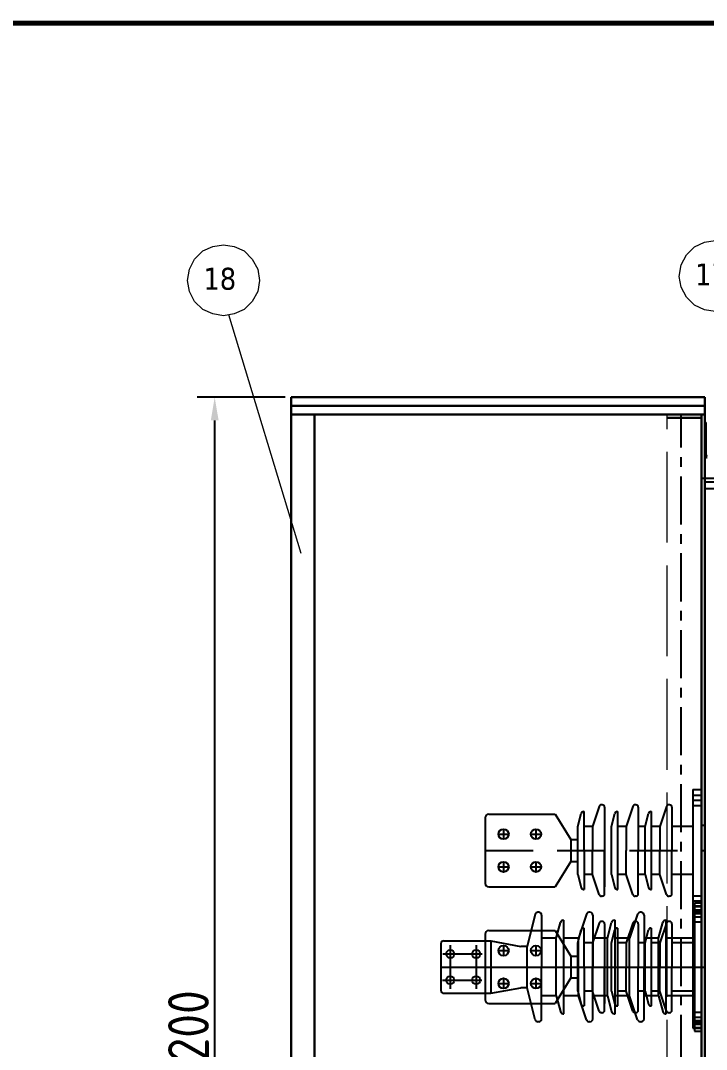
# Model space of a CAD drawing. Header units: millimetres. Extents: x 45841 to 102963, y -329287 to -163666.
# Drawn here: x 50291 to 51467, y -165675 to -163909 of the extents above; entities that cross this region are included whole.
import ezdxf

# ---------------------------------------------------------------- set-up
doc = ezdxf.new("R2010")
doc.units = ezdxf.units.MM
doc.header["$LTSCALE"] = 13
for name, pattern in [('ACAD_ISO02W100', [15, 12, -3]), ('CENTER', [50.8, 31.75, -6.35, 6.35, -6.35]), ('CENTERX2', [101.6, 63.5, -12.7, 12.7, -12.7]), ('DASHED', [0.75, 0.5, -0.25]), ('HIDDEN', [9.525, 6.35, -3.175])]:
    doc.linetypes.add(name, pattern=pattern)
doc.layers.get('0').update_dxf_attribs({"color": 1, "linetype": 'CENTER'})
for name, color, linetype in [('1', 4, 'Continuous'), ('4', 2, 'HIDDEN'), ('4虚线层', 6, 'DASHED'), ('粗实线', 4, 'Continuous')]:
    doc.layers.add(name, color=color, linetype=linetype)
doc.layers.add('标注、文本', color=3, linetype='Continuous', lineweight=25)
doc.layers.add('铁心', color=3, linetype='Continuous', lineweight=0)
doc.styles.get("Standard").update_dxf_attribs({"font": 'gbenor.shx', "bigfont": 'gbcbig.shx'})
doc.styles.add('Tahoma$001', font='tahoma.ttf', dxfattribs={"height": 2.159784})
doc.dimstyles.new('1-15', dxfattribs={"dimscale": 20, "dimtxt": 3.5, "dimasz": 2, "dimexe": 1.5, "dimexo": 0.5, "dimgap": 0.5, "dimtad": 1, "dimtoh": 1, "dimdec": 1, "dimdsep": 46, "dimtxsty": 'Standard', "dimcen": 2.5, "dimclrd": 3, "dimclre": 3, "dimclrt": 3, "dimadec": 0, "dimazin": 2, "dimtfac": 1, "dimtdec": 1, "dimtmove": 0, "dimatfit": 2, "dimfxl": 1, "dimarcsym": 0})

# ---------------------------------------------------------------- blocks, each defined once
blk = doc.blocks.new('*D1777')
at = {"layer": 'Defpoints', "color": 0, "transparency": 16777216}
for p in [(50623.8, -164555), (50754.9, -164555), (50854.9, -166754.9)]:
    blk.add_point(p, dxfattribs=at)
at = {"layer": '标注、文本', "color": 3, "lineweight": -2, "transparency": 16777216}
for p, q in [((50744.9, -164555), (50593.8, -164555)), ((50623.8, -166714.9), (50623.8, -164595)), ((50844.9, -166754.9), (50593.8, -166754.9))]:
    blk.add_line(p, q, dxfattribs=at)
at = {"layer": '标注、文本', "color": 3, "transparency": 16777216}
for points in [[(50617.2, -164595), (50630.5, -164595), (50623.8, -164555)], [(50617.2, -166714.9), (50630.5, -166714.9), (50623.8, -166754.9)]]:
    blk.add_solid(points, dxfattribs=at)
at = {"layer": '标注、文本', "color": 3, "transparency": 16777216, "insert": (50578.8, -165654.9), "char_height": 70, "attachment_point": 5, "rotation": 90}
blk.add_mtext('2200', dxfattribs=at)

msp = doc.modelspace()

# ---------------------------------------------------------------- linework, layer by layer
at = {"color": 2, "linetype": 'ACAD_ISO02W100', "lineweight": 13}
msp.add_line((51399.916, -166754.91), (51399.916, -164584.958), dxfattribs=at)
at = {"layer": '1', "color": 1, "linetype": 'CENTERX2', "lineweight": -3, "ltscale": 0.1}
msp.add_line((51424.335, -166754.91), (51424.335, -164584.958), dxfattribs=at)
msp.add_line((51424.335, -166754.91), (51424.335, -164584.958), dxfattribs=at)
at = {"layer": '1', "color": 0}
for p, q in [((51443.916, -165228.526), (51443.916, -165438.526)), ((51443.916, -165228.526), (51458.916, -165228.526)), ((51443.916, -165238.526), (51458.916, -165238.526)), ((51458.916, -165228.526), (51458.916, -165438.526)), ((51288.538, -165255.151), (51287.384, -165255.151)), ((51346.288, -165255.151), (51345.134, -165255.151)), ((51404.038, -165255.151), (51402.884, -165255.151)), ((51443.916, -165256.026), (51458.916, -165256.026)), ((51093.916, -165271.026), (51208.166, -165271.026)), ((51208.166, -165271.026), (51234.916, -165314.776)), ((51246.607, -165292.276), (51252.597, -165269.765)), ((51256.584, -165266.701), (51257.538, -165266.701)), ((51257.538, -165333.526), (51257.538, -165266.701)), ((51283.47, -165257.973), (51272.036, -165292.276)), ((51292.661, -165259.279), (51292.661, -165333.526)), ((51292.666, -165271.026), (51292.666, -165396.026)), ((51304.357, -165292.276), (51310.347, -165269.765)), ((51314.334, -165266.701), (51315.288, -165266.701)), ((51315.288, -165400.351), (51315.288, -165266.701)), ((51341.22, -165257.973), (51329.786, -165292.276)), ((51350.411, -165259.279), (51350.411, -165333.526)), ((51362.107, -165292.276), (51368.097, -165269.765)), ((51372.084, -165266.701), (51373.038, -165266.701)), ((51373.038, -165400.351), (51373.038, -165266.701)), ((51398.97, -165257.973), (51387.536, -165292.276)), ((51408.161, -165259.279), (51408.161, -165333.526)), ((51087.666, -165277.276), (51087.666, -165389.776)), ((51458.916, -165289.776), (51464.916, -165289.776)), ((51246.607, -165374.776), (51246.607, -165292.276)), ((51272.036, -165292.276), (51257.538, -165292.276)), ((51272.036, -165292.276), (51272.036, -165333.526)), ((51304.357, -165374.776), (51304.357, -165292.276)), ((51329.786, -165292.276), (51315.288, -165292.276)), ((51329.786, -165292.276), (51329.786, -165333.526)), ((51362.107, -165292.276), (51350.411, -165292.276)), ((51362.107, -165374.776), (51362.107, -165292.276)), ((51387.536, -165292.276), (51373.038, -165292.276)), ((51387.536, -165292.276), (51387.536, -165333.526)), ((51443.916, -165292.276), (51408.161, -165292.276)), ((51234.916, -165314.776), (51234.916, -165352.276)), ((51234.916, -165314.776), (51246.607, -165314.776)), ((51257.538, -165333.526), (51257.54, -165400.352)), ((51272.036, -165374.776), (51272.036, -165333.526)), ((51292.661, -165407.776), (51292.661, -165333.526)), ((51329.786, -165374.776), (51329.786, -165333.526)), ((51350.411, -165407.776), (51350.411, -165333.526)), ((51387.536, -165374.776), (51387.536, -165333.526)), ((51408.161, -165407.776), (51408.161, -165333.526)), ((51234.916, -165352.276), (51208.166, -165396.026)), ((51234.916, -165352.276), (51246.607, -165352.276)), ((51246.607, -165374.776), (51252.597, -165397.286)), ((51272.036, -165374.776), (51257.538, -165374.776)), ((51283.471, -165409.08), (51272.036, -165374.776)), ((51304.357, -165374.776), (51310.347, -165397.286)), ((51329.786, -165374.776), (51315.288, -165374.776)), ((51341.221, -165409.08), (51329.786, -165374.776)), ((51362.107, -165374.776), (51350.411, -165374.776)), ((51362.107, -165374.776), (51368.097, -165397.286)), ((51387.536, -165374.776), (51373.038, -165374.776)), ((51398.971, -165409.08), (51387.536, -165374.776)), ((51443.916, -165374.776), (51408.161, -165374.776)), ((51093.916, -165396.026), (51208.166, -165396.026)), ((51256.584, -165400.351), (51257.538, -165400.351)), ((51288.536, -165411.901), (51287.384, -165411.901)), ((51314.334, -165400.351), (51315.288, -165400.351)), ((51346.286, -165411.901), (51345.134, -165411.901)), ((51372.084, -165400.351), (51373.038, -165400.351)), ((51404.036, -165411.901), (51402.884, -165411.901)), ((51408.161, -165403.651), (51407.398, -165403.651)), ((51443.916, -165411.026), (51458.916, -165411.026)), ((51443.916, -165428.526), (51458.916, -165428.526)), ((51443.916, -165428.526), (51443.916, -165638.526)), ((51443.916, -165428.526), (51458.916, -165428.526)), ((51446.916, -165423.526), (51446.916, -165643.526)), ((51446.916, -165423.526), (51458.916, -165423.526)), ((51173.646, -165442.863), (51159.925, -165498.083)), ((51179.728, -165439.475), (51178.342, -165439.475)), ((51184.675, -165444.429), (51184.675, -165533.525)), ((51261.522, -165442.863), (51247.801, -165484.025)), ((51267.603, -165439.475), (51266.218, -165439.475)), ((51272.551, -165444.429), (51272.551, -165533.525)), ((51349.398, -165442.863), (51335.677, -165484.025)), ((51355.479, -165439.475), (51354.094, -165439.475)), ((51360.427, -165444.429), (51360.427, -165533.525)), ((51443.916, -165438.526), (51458.916, -165438.526)), ((51443.916, -165438.526), (51458.916, -165438.526)), ((51446.916, -165438.526), (51446.916, -165628.526)), ((51209.679, -165484.025), (51216.868, -165457.012)), ((51221.652, -165453.335), (51222.797, -165453.335)), ((51222.797, -165613.715), (51222.797, -165453.335)), ((51256.584, -165466.701), (51257.538, -165466.701)), ((51257.538, -165533.526), (51257.538, -165466.701)), ((51283.47, -165457.973), (51272.036, -165492.276)), ((51288.538, -165455.151), (51287.384, -165455.151)), ((51292.661, -165459.279), (51292.661, -165533.526)), ((51297.555, -165484.025), (51304.744, -165457.012)), ((51309.528, -165453.335), (51310.673, -165453.335)), ((51310.673, -165613.715), (51310.673, -165453.335)), ((51314.334, -165466.701), (51315.288, -165466.701)), ((51315.288, -165600.351), (51315.288, -165466.701)), ((51341.22, -165457.973), (51329.786, -165492.276)), ((51346.288, -165455.151), (51345.134, -165455.151)), ((51350.411, -165459.279), (51350.411, -165533.526)), ((51372.084, -165466.701), (51373.038, -165466.701)), ((51373.038, -165600.351), (51373.038, -165466.701)), ((51385.431, -165484.025), (51392.62, -165457.012)), ((51398.97, -165457.973), (51387.536, -165492.276)), ((51397.403, -165453.335), (51398.548, -165453.335)), ((51398.548, -165613.715), (51398.548, -165453.335)), ((51404.038, -165455.151), (51402.884, -165455.151)), ((51408.161, -165459.279), (51408.161, -165533.526)), ((51443.916, -165456.026), (51458.916, -165456.026)), ((51087.666, -165477.276), (51087.666, -165589.776)), ((51093.916, -165471.026), (51208.166, -165471.026)), ((51209.679, -165484.025), (51184.675, -165484.025)), ((51208.166, -165471.026), (51234.916, -165514.776)), ((51209.679, -165583.025), (51209.679, -165484.025)), ((51247.801, -165484.025), (51222.797, -165484.025)), ((51246.607, -165492.276), (51252.597, -165469.765)), ((51247.801, -165583.025), (51247.801, -165484.025)), ((51297.555, -165484.025), (51272.551, -165484.025)), ((51292.666, -165471.026), (51292.666, -165596.026)), ((51297.555, -165583.025), (51297.555, -165484.025)), ((51304.357, -165492.276), (51310.347, -165469.765)), ((51335.677, -165484.025), (51310.673, -165484.025)), ((51335.677, -165583.025), (51335.677, -165484.025)), ((51385.431, -165484.025), (51360.427, -165484.025)), ((51362.107, -165492.276), (51368.097, -165469.765)), ((51385.431, -165583.025), (51385.431, -165484.025)), ((51423.553, -165484.025), (51398.548, -165484.025)), ((51446.916, -165484.025), (51404.01, -165484.025)), ((51011.916, -165493.526), (51011.916, -165573.526)), ((51016.916, -165488.526), (51097.416, -165488.526)), ((51097.416, -165488.526), (51097.416, -165578.526)), ((51097.416, -165488.526), (51148.916, -165498.083)), ((51159.925, -165498.083), (51148.916, -165498.083)), ((51159.925, -165568.969), (51159.925, -165498.083)), ((51246.607, -165574.776), (51246.607, -165492.276)), ((51272.036, -165492.276), (51257.538, -165492.276)), ((51272.036, -165492.276), (51272.036, -165533.526)), ((51304.357, -165574.776), (51304.357, -165492.276)), ((51329.786, -165492.276), (51315.288, -165492.276)), ((51329.786, -165492.276), (51329.786, -165533.526)), ((51362.107, -165492.276), (51350.411, -165492.276)), ((51362.107, -165574.776), (51362.107, -165492.276)), ((51387.536, -165492.276), (51373.038, -165492.276)), ((51387.536, -165492.276), (51387.536, -165533.526)), ((51443.916, -165492.276), (51408.161, -165492.276)), ((51234.916, -165514.776), (51234.916, -165552.276)), ((51234.916, -165514.776), (51246.607, -165514.776)), ((51184.675, -165622.625), (51184.675, -165533.525)), ((51257.538, -165533.526), (51257.54, -165600.352)), ((51272.036, -165574.776), (51272.036, -165533.526)), ((51272.551, -165622.625), (51272.551, -165533.525)), ((51292.661, -165607.776), (51292.661, -165533.526)), ((51329.786, -165574.776), (51329.786, -165533.526)), ((51350.411, -165607.776), (51350.411, -165533.526)), ((51360.427, -165622.625), (51360.427, -165533.525)), ((51387.536, -165574.776), (51387.536, -165533.526)), ((51408.161, -165607.776), (51408.161, -165533.526)), ((51234.916, -165552.276), (51208.166, -165596.026)), ((51234.916, -165552.276), (51246.607, -165552.276)), ((51097.416, -165578.526), (51148.916, -165568.97)), ((51159.927, -165568.969), (51148.916, -165568.97)), ((51173.647, -165624.191), (51159.927, -165568.969)), ((51016.916, -165578.526), (51097.416, -165578.526)), ((51209.679, -165583.025), (51184.675, -165583.025)), ((51209.679, -165583.025), (51216.868, -165610.038)), ((51247.801, -165583.025), (51222.797, -165583.025)), ((51246.607, -165574.776), (51252.597, -165597.286)), ((51261.523, -165624.191), (51247.801, -165583.025)), ((51272.036, -165574.776), (51257.538, -165574.776)), ((51283.471, -165609.08), (51272.036, -165574.776)), ((51297.555, -165583.025), (51272.551, -165583.025)), ((51297.555, -165583.025), (51304.744, -165610.038)), ((51304.357, -165574.776), (51310.347, -165597.286)), ((51335.677, -165583.025), (51310.673, -165583.025)), ((51329.786, -165574.776), (51315.288, -165574.776)), ((51341.221, -165609.08), (51329.786, -165574.776)), ((51349.399, -165624.191), (51335.677, -165583.025)), ((51362.107, -165574.776), (51350.411, -165574.776)), ((51385.431, -165583.025), (51360.427, -165583.025)), ((51362.107, -165574.776), (51368.097, -165597.286)), ((51387.536, -165574.776), (51373.038, -165574.776)), ((51385.431, -165583.025), (51392.62, -165610.038)), ((51398.971, -165609.08), (51387.536, -165574.776)), ((51423.553, -165583.025), (51398.548, -165583.025)), ((51446.916, -165583.025), (51404.01, -165583.025)), ((51443.916, -165574.776), (51408.161, -165574.776)), ((51093.916, -165596.026), (51208.166, -165596.026)), ((51256.584, -165600.351), (51257.538, -165600.351)), ((51314.334, -165600.351), (51315.288, -165600.351)), ((51372.084, -165600.351), (51373.038, -165600.351)), ((51408.161, -165603.651), (51407.398, -165603.651)), ((51221.652, -165613.715), (51222.797, -165613.715)), ((51288.536, -165611.901), (51287.384, -165611.901)), ((51309.528, -165613.715), (51310.673, -165613.715)), ((51346.286, -165611.901), (51345.134, -165611.901)), ((51397.403, -165613.715), (51398.548, -165613.715)), ((51404.036, -165611.901), (51402.884, -165611.901)), ((51443.916, -165611.026), (51458.916, -165611.026)), ((51179.725, -165627.575), (51178.343, -165627.575)), ((51267.601, -165627.575), (51266.219, -165627.575)), ((51355.477, -165627.575), (51354.095, -165627.575)), ((51443.916, -165628.526), (51458.916, -165628.526)), ((51443.916, -165638.526), (51458.916, -165638.526)), ((51446.916, -165643.526), (51458.916, -165643.526))]:
    msp.add_line(p, q, dxfattribs=at)
at = {"layer": '1', "const_width": 8.634}
msp.add_lwpolyline([(46482.218, -170721.222), (55954.538, -170721.222), (55954.538, -163912.992), (46482.218, -163912.992), (46482.218, -170721.222)], dxfattribs=at)
at = {"layer": '1', "color": 0}
for centre, radius in [((51119.416, -165305.401), 8.75), ((51175.041, -165305.401), 8.75), ((51119.416, -165361.651), 8.75), ((51175.041, -165361.651), 8.75), ((51119.416, -165505.401), 8.75), ((51175.041, -165505.401), 8.75), ((51027.916, -165511.026), 7), ((51072.416, -165511.026), 7), ((51027.916, -165556.026), 7), ((51072.416, -165556.026), 7), ((51119.416, -165561.651), 8.75), ((51175.041, -165561.651), 8.75)]:
    msp.add_circle(centre, radius, dxfattribs=at)
for centre, radius, start, end in [((51093.916, -165277.276), 6.25, 90, 180), ((51093.916, -165389.776), 6.25, 180, 270), ((51093.916, -165477.276), 6.25, 90, 180), ((51016.916, -165493.526), 5, 90, 180), ((51016.916, -165573.526), 5, 180, 270), ((51093.916, -165589.776), 6.25, 180, 270)]:
    msp.add_arc(centre, radius, start, end, dxfattribs=at)
for centre, major_axis, start_param, end_param in [((51287.384, -165259.278), (-2.917, -2.917), 3.92699071, 5.17603632), ((51288.538, -165259.279), (-2.917, -2.917), 2.35619422, 3.92699071), ((51345.134, -165259.278), (-2.917, -2.917), 3.92699071, 5.17603632), ((51346.288, -165259.279), (-2.917, -2.917), 2.35619422, 3.92699071), ((51402.884, -165259.278), (-2.917, -2.917), 3.92699071, 5.17603632), ((51404.038, -165259.279), (-2.917, -2.917), 2.35619422, 3.92699071), ((51256.584, -165270.826), (-2.917, 2.917), 5.49778704, 6.80848298), ((51314.334, -165270.826), (-2.917, 2.917), 5.49778704, 6.80848298), ((51372.084, -165270.826), (-2.917, 2.917), 5.49778704, 6.80848298), ((51256.584, -165396.226), (-2.917, -2.917), -0.52529789, 0.78539806), ((51314.334, -165396.226), (-2.917, -2.917), -0.52529789, 0.78539806), ((51372.084, -165396.226), (-2.917, -2.917), -0.52529789, 0.78539806), ((51287.384, -165407.776), (-2.917, 2.917), 1.10714861, 2.35619438), ((51288.536, -165407.776), (-2.917, -2.917), 0.78539806, 2.35619438), ((51345.134, -165407.776), (-2.917, 2.917), 1.10714861, 2.35619438), ((51346.286, -165407.776), (-2.917, -2.917), 0.78539806, 2.35619438), ((51402.884, -165407.776), (-2.917, -2.917), -0.46364772, 0.78539806), ((51404.036, -165407.776), (-2.917, -2.917), 0.78539806, 2.35619438), ((51178.342, -165444.428), (-3.5, -3.5), 3.92699071, 5.17603632), ((51179.728, -165444.429), (-3.5, -3.5), 2.35619422, 3.92699071), ((51266.218, -165444.428), (-3.5, -3.5), 3.92699071, 5.17603632), ((51267.603, -165444.429), (-3.5, -3.5), 2.35619422, 3.92699071), ((51354.094, -165444.428), (-3.5, -3.5), 3.92699071, 5.17603632), ((51355.479, -165444.429), (-3.5, -3.5), 2.35619422, 3.92699071), ((51221.652, -165458.285), (-3.5, 3.5), 5.49778704, 6.80848298), ((51256.584, -165470.826), (-2.917, 2.917), 5.49778704, 6.80848298), ((51287.384, -165459.278), (-2.917, -2.917), 3.92699071, 5.17603632), ((51288.538, -165459.279), (-2.917, -2.917), 2.35619422, 3.92699071), ((51309.528, -165458.285), (-3.5, 3.5), 5.49778704, 6.80848298), ((51314.334, -165470.826), (-2.917, 2.917), 5.49778704, 6.80848298), ((51345.134, -165459.278), (-2.917, -2.917), 3.92699071, 5.17603632), ((51346.288, -165459.279), (-2.917, -2.917), 2.35619422, 3.92699071), ((51372.084, -165470.826), (-2.917, 2.917), 5.49778704, 6.80848298), ((51397.403, -165458.285), (-3.5, 3.5), 5.49778704, 6.80848298), ((51402.884, -165459.278), (-2.917, -2.917), 3.92699071, 5.17603632), ((51404.038, -165459.279), (-2.917, -2.917), 2.35619422, 3.92699071), ((51256.584, -165596.226), (-2.917, -2.917), -0.52529789, 0.78539806), ((51287.384, -165607.776), (-2.917, 2.917), 1.10714861, 2.35619438), ((51288.536, -165607.776), (-2.917, -2.917), 0.78539806, 2.35619438), ((51314.334, -165596.226), (-2.917, -2.917), -0.52529789, 0.78539806), ((51345.134, -165607.776), (-2.917, 2.917), 1.10714861, 2.35619438), ((51346.286, -165607.776), (-2.917, -2.917), 0.78539806, 2.35619438), ((51372.084, -165596.226), (-2.917, -2.917), -0.52529789, 0.78539806), ((51402.884, -165607.776), (-2.917, -2.917), -0.46364772, 0.78539806), ((51404.036, -165607.776), (-2.917, -2.917), 0.78539806, 2.35619438), ((51178.343, -165622.625), (-3.5, 3.5), 1.10714861, 2.35619438), ((51179.725, -165622.625), (-3.5, -3.5), 0.78539806, 2.35619438), ((51221.652, -165608.765), (-3.5, -3.5), -0.52529789, 0.78539806), ((51266.219, -165622.625), (-3.5, 3.5), 1.10714861, 2.35619438), ((51267.601, -165622.625), (-3.5, -3.5), 0.78539806, 2.35619438), ((51309.528, -165608.765), (-3.5, -3.5), -0.52529789, 0.78539806), ((51354.095, -165622.625), (-3.5, 3.5), 1.10714861, 2.35619438), ((51355.477, -165622.625), (-3.5, -3.5), 0.78539806, 2.35619438), ((51397.403, -165608.765), (-3.5, -3.5), -0.52529789, 0.78539806)]:
    msp.add_ellipse(centre, major_axis=major_axis, ratio=1, start_param=start_param, end_param=end_param, dxfattribs=at)
at = {"layer": '4', "color": 1}
for p, q in [((51443.916, -165247.276), (51458.916, -165247.276)), ((51110.666, -165305.401), (51128.166, -165305.401)), ((51119.416, -165296.651), (51119.416, -165314.151)), ((51166.291, -165305.401), (51183.791, -165305.401)), ((51175.041, -165296.651), (51175.041, -165314.151)), ((51087.666, -165333.526), (51464.916, -165333.526)), ((51110.666, -165361.651), (51128.166, -165361.651)), ((51119.416, -165352.901), (51119.416, -165370.401)), ((51166.291, -165361.651), (51183.791, -165361.651)), ((51175.041, -165352.901), (51175.041, -165370.401)), ((51443.916, -165419.776), (51458.916, -165419.776)), ((51446.916, -165429.526), (51458.916, -165429.526)), ((51443.916, -165447.276), (51458.916, -165447.276)), ((51446.916, -165435.526), (51458.916, -165435.526)), ((51446.916, -165441.526), (51458.916, -165441.526)), ((51027.916, -165496.276), (51027.916, -165570.776)), ((51072.416, -165496.276), (51072.416, -165570.776)), ((51119.416, -165496.651), (51119.416, -165514.151)), ((51175.041, -165496.651), (51175.041, -165514.151)), ((51015.371, -165511.026), (51082.871, -165511.026)), ((51110.666, -165505.401), (51128.166, -165505.401)), ((51166.291, -165505.401), (51183.791, -165505.401)), ((51011.916, -165533.526), (51464.916, -165533.526)), ((51087.666, -165533.526), (51464.916, -165533.526)), ((51014.855, -165556.026), (51082.355, -165556.026)), ((51119.416, -165552.901), (51119.416, -165570.401)), ((51175.041, -165552.901), (51175.041, -165570.401)), ((51110.666, -165561.651), (51128.166, -165561.651)), ((51166.291, -165561.651), (51183.791, -165561.651)), ((51443.916, -165619.776), (51458.916, -165619.776)), ((51446.916, -165625.526), (51458.916, -165625.526)), ((51446.916, -165631.526), (51458.916, -165631.526)), ((51446.916, -165637.526), (51458.916, -165637.526))]:
    msp.add_line(p, q, dxfattribs=at)
at = {"layer": '4虚线层'}
msp.add_line((51464.916, -164584.958), (51464.916, -166754.91), dxfattribs=at)
at = {"layer": '4虚线层', "ltscale": 5}
msp.add_line((51464.916, -164584.958), (51464.916, -166754.91), dxfattribs=at)
at = {"layer": '标注、文本', "color": 4, "lineweight": 30}
for p, q in [((50754.916, -164554.958), (50754.916, -166854.91)), ((51464.916, -164584.958), (51464.916, -166754.91))]:
    msp.add_line(p, q, dxfattribs=at)
at = {"layer": '标注、文本'}
for p, q in [((51464.916, -164655.052), (51464.916, -164597.052)), ((51464.916, -164598.452), (51466.916, -164598.452)), ((51466.916, -164655.052), (51466.916, -164598.452)), ((52381.786, -164695.03), (51457.786, -164695.03)), ((51464.916, -164700.776), (52532.916, -164700.776)), ((52531.016, -164712.776), (51464.916, -164712.776))]:
    msp.add_line(p, q, dxfattribs=at)
for radius in [4, 2]:
    msp.add_arc((51468.916, -164655.052), radius, 180, 270, dxfattribs=at)
at = {"layer": '粗实线', "lineweight": 30}
for p, q in [((51464.916, -164554.958), (50754.916, -164554.958)), ((51464.916, -164554.958), (50754.916, -164554.958)), ((51464.916, -164584.958), (51464.916, -164554.958)), ((51464.916, -164569.958), (50754.916, -164569.958)), ((51464.916, -164569.958), (50754.916, -164569.958)), ((51464.916, -164584.958), (50754.916, -164584.958)), ((50794.916, -166754.91), (50794.916, -164584.958)), ((51464.916, -164584.958), (51399.916, -164584.958)), ((51458.916, -164584.958), (51458.916, -166754.91)), ((51458.916, -164590.958), (51399.916, -164590.958))]:
    msp.add_line(p, q, dxfattribs=at)
at = {"layer": '铁心'}
for points in [[(50577.077, -164355.144), (50580.39, -164335.266), (50589.426, -164318.098), (50603.28, -164304.244), (50620.448, -164296.714), (50638.821, -164293.401), (50657.494, -164296.714), (50674.361, -164304.244), (50688.215, -164318.098), (50697.552, -164335.266), (50700.564, -164355.144), (50697.552, -164373.818), (50688.215, -164390.685), (50674.361, -164404.539), (50657.494, -164412.37), (50638.821, -164415.382), (50620.448, -164412.37), (50603.28, -164404.539), (50589.426, -164390.685), (50580.39, -164373.818)], [(51420.738, -164347.761), (51424.051, -164327.883), (51433.087, -164310.715), (51446.942, -164296.86), (51464.109, -164289.331), (51482.482, -164286.017), (51501.155, -164289.331), (51518.022, -164296.86), (51531.877, -164310.715), (51541.213, -164327.883), (51544.225, -164347.761), (51541.213, -164366.435), (51531.877, -164383.301), (51518.022, -164397.156), (51501.155, -164404.987), (51482.482, -164407.998), (51464.109, -164404.987), (51446.942, -164397.156), (51433.087, -164383.301), (51424.051, -164366.435)]]:
    msp.add_lwpolyline(points, close=True, dxfattribs=at)
msp.add_lwpolyline([(50772.255, -164823.484), (50648.157, -164413.876), (50648.157, -164413.876)], dxfattribs=at)

# ---------------------------------------------------------------- texts
at = {"layer": '铁心', "style": 'Tahoma$001'}
for s, p in [('18', (50604.323, -164370.699)), ('17', (51447.984, -164363.315))]:
    msp.add_text(s, height=37.5893, dxfattribs=at).set_placement(p)

# ---------------------------------------------------------------- dimensions: what is measured, and where the dimension line sits
at = {"layer": '标注、文本'}
dim = msp.add_linear_dim(base=(50623.826, -164554.958), p1=(50854.916, -166754.91), p2=(50754.916, -164554.958), angle=90, dimstyle='1-15', dxfattribs=at)
dim.commit()
dim.dimension.update_dxf_attribs({"geometry": '*D1777', "text_midpoint": (50578.826, -165654.934)})

doc.saveas('drawing.dxf')
